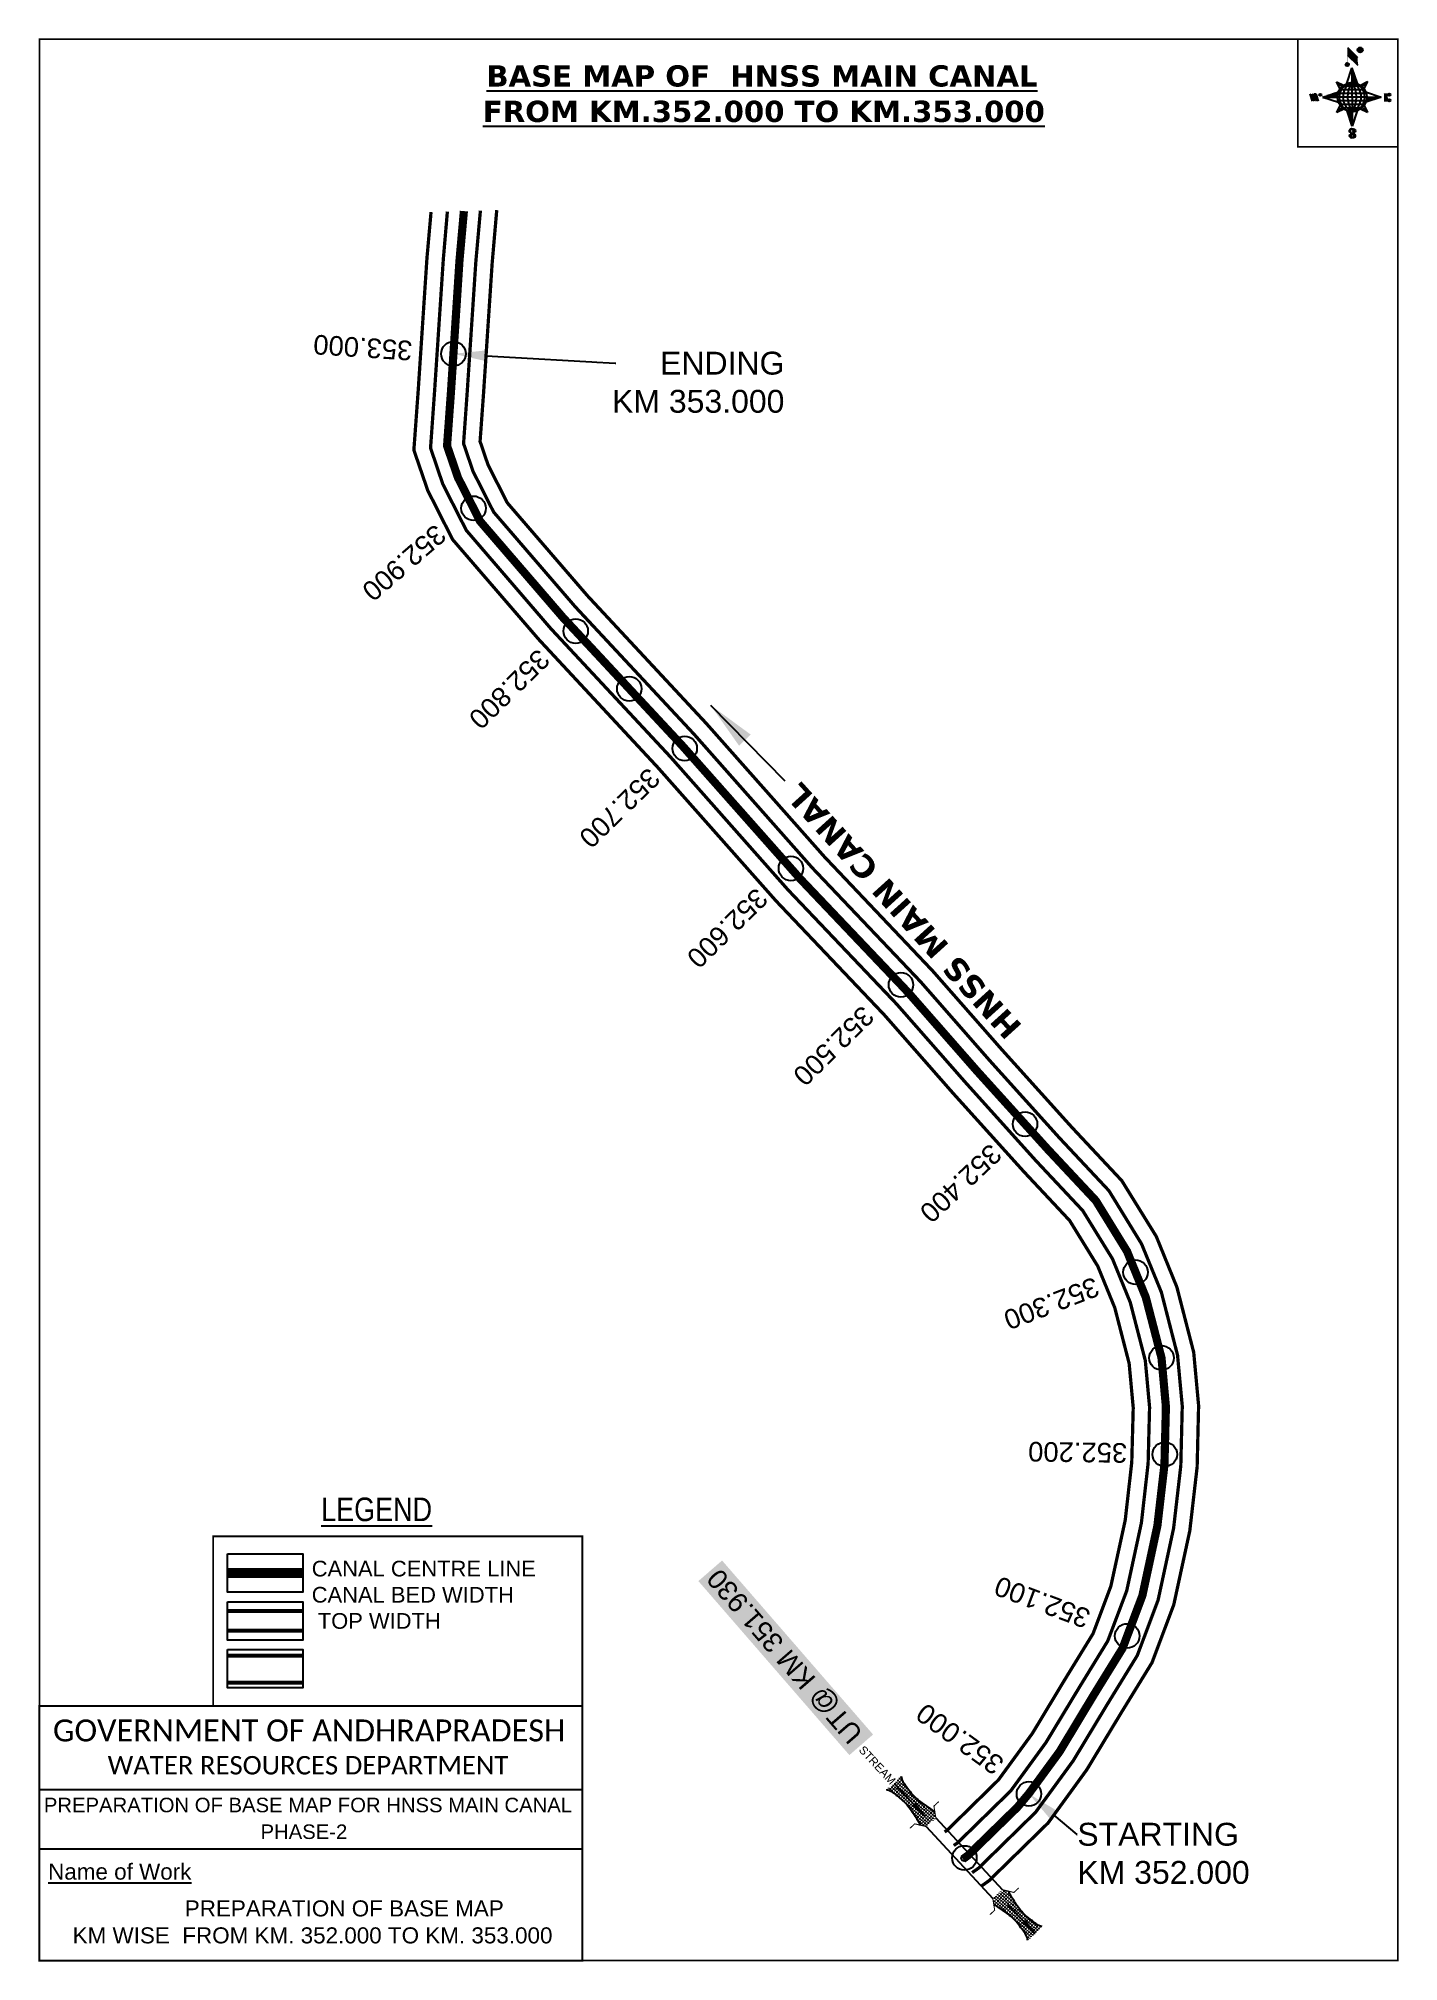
# Model space of a CAD drawing. Header units: inches. Extents: x 803854 to 804686, y 1572675 to 1573851.
import ezdxf
from ezdxf import colors
from ezdxf.entities.mleader import LeaderData, LeaderLine
from ezdxf.enums import TextEntityAlignment as Align
from ezdxf.math import Vec2, Vec3

# ---------------------------------------------------------------- set-up
doc = ezdxf.new("R2010")
doc.units = ezdxf.units.IN
doc.header["$LTSCALE"] = 15
doc.header["$MEASUREMENT"] = 0
doc.header["$PDMODE"] = 32
doc.header["$PDSIZE"] = 15
doc.linetypes.add('HIDDEN2', pattern=[0.1875, 0.125, -0.0625])
for name, color, linetype in [('AQUADUCT', 1, 'Continuous'), ('bord', 1, 'Continuous'), ('CANAL1', 7, 'Continuous'), ('CSMark', 72, 'Continuous'), ('DCBMS', 232, 'Continuous'), ('PAGE', 7, 'Continuous'), ('STRUCTURE', 5, 'Continuous'), ('TEXT', 6, 'Continuous')]:
    doc.layers.add(name, color=color, linetype=linetype)
doc.styles.add('ARIALN', font='ARIALN.TTF')
doc.styles.get("Standard").update_dxf_attribs({"font": 'arial.ttf'})
doc.dimstyles.get("Standard").update_dxf_attribs({"dimtxt": 20, "dimasz": 0.18, "dimexe": 0.18, "dimexo": 0.0625, "dimgap": 0.09, "dimtad": 0, "dimtih": 1, "dimtoh": 1, "dimdec": 4, "dimzin": 0, "dimdsep": 46, "dimtxsty": 'Standard', "dimcen": 0.09, "dimadec": 0, "dimazin": 0, "dimtfac": 1, "dimtdec": 4, "dimtofl": 0, "dimtmove": 0, "dimatfit": 3, "dimfxl": 1, "dimtolj": 1, "dimtzin": 0, "dimarcsym": 0})
pattern_1 = [(267.297113149, (-8720374.938, 50637915.138), (10.5367255337, -0.497431438), [])]
pattern_2 = [(357.297113149, (-8720374.938, 50637915.138), (0.497431438, 10.5367255337), [])]

# ---------------------------------------------------------------- blocks, each defined once
blk = doc.blocks.new('*X26')
at = {"color": 0, "linetype": 'Continuous'}
for p, q in [((6321.6, 240.5), (6322.3, 241.2)), ((6321.6, 240.3), (6322.3, 241)), ((6321.6, 240.1), (6322.3, 240.8)), ((6321.6, 239.9), (6322.4, 240.7)), ((6321.6, 239.8), (6322.4, 240.6)), ((6321.6, 239.6), (6322.5, 240.5)), ((6321.6, 239.4), (6322.5, 240.3)), ((6321.6, 239.2), (6322.6, 240.2)), ((6321.7, 239.1), (6322.6, 240.1)), ((6321.8, 240.8), (6322.4, 241.4)), ((6321.8, 239), (6322.7, 240)), ((6321.8, 239), (6322.8, 239.9)), ((6321.9, 238.9), (6322.9, 239.8)), ((6322, 238.8), (6323, 239.7)), ((6322.1, 241.3), (6322.4, 241.6)), ((6322.1, 238.7), (6323.1, 239.6)), ((6322.2, 238.6), (6323.1, 239.6)), ((6322.3, 238.5), (6323.2, 239.5)), ((6322.4, 238.5), (6323.3, 239.4)), ((6322.5, 238.4), (6323.4, 239.3)), ((6322.7, 238.4), (6323.6, 239.3)), ((6322.8, 238.3), (6323.7, 239.2)), ((6322.9, 238.3), (6323.8, 239.1)), ((6323.1, 238.2), (6323.9, 239.1)), ((6323.2, 238.2), (6324, 239)), ((6323.3, 238.2), (6324.2, 239)), ((6323.5, 238.1), (6324.3, 238.9)), ((6323.7, 238.1), (6324.4, 238.9)), ((6323.8, 238.1), (6324.6, 238.8)), ((6324.1, 238.2), (6324.7, 238.8)), ((6324.3, 238.3), (6324.9, 238.8)), ((6324.6, 238.3), (6325.1, 238.8)), ((6324.8, 238.4), (6325.2, 238.8)), ((6325.1, 238.5), (6325.4, 238.8)), ((6325.4, 238.6), (6325.6, 238.8))]:
    blk.add_line(p, q, dxfattribs=at)
blk = doc.blocks.new('*X25')
at = {"color": 0, "linetype": 'Continuous'}
for p, q in [((6324.4, 240.3), (6324.5, 240.4)), ((6324.6, 240.3), (6324.8, 240.5)), ((6324.7, 240.2), (6325, 240.5)), ((6324.8, 240.2), (6325.2, 240.6)), ((6325, 240.1), (6325.5, 240.6)), ((6325.1, 240.1), (6325.6, 240.6)), ((6325.2, 240), (6325.8, 240.6)), ((6325.3, 240), (6326, 240.6)), ((6325.4, 239.9), (6326.1, 240.6)), ((6325.5, 239.8), (6326.2, 240.5)), ((6325.6, 239.8), (6326.3, 240.5)), ((6325.7, 239.7), (6326.5, 240.4)), ((6325.9, 239.6), (6326.6, 240.3)), ((6326, 239.5), (6326.7, 240.3)), ((6326, 239.4), (6326.8, 240.2)), ((6326.1, 239.3), (6327, 240.2)), ((6326.2, 239.3), (6327.1, 240.1)), ((6326.3, 239.2), (6327.1, 240)), ((6326.4, 239.1), (6327.2, 239.9)), ((6326.5, 239), (6327.3, 239.8)), ((6326.5, 238.9), (6327.4, 239.7)), ((6326.6, 238.8), (6327.5, 239.6)), ((6326.7, 238.7), (6327.5, 239.5)), ((6326.8, 238.6), (6327.6, 239.4)), ((6326.8, 238.5), (6327.7, 239.3)), ((6326.8, 236.5), (6327.4, 237)), ((6326.9, 238.3), (6327.8, 239.2)), ((6326.9, 238.2), (6327.9, 239.1)), ((6326.9, 236.8), (6327.6, 237.4)), ((6327, 238.1), (6327.8, 239)), ((6327, 237.9), (6327.8, 238.8)), ((6327, 237.8), (6327.8, 238.6)), ((6327, 237.6), (6327.8, 238.4)), ((6327, 237.4), (6327.8, 238.2)), ((6327, 237.3), (6327.8, 238)), ((6327, 237.1), (6327.8, 237.9))]:
    blk.add_line(p, q, dxfattribs=at)
blk = doc.blocks.new('H')
at = {"layer": 'bord', "extrusion": (0.000427885, 0.004792, 0.999988)}
h = blk.add_hatch(dxfattribs=at)
h.set_pattern_fill('LINE', color=8, scale=84.387686, angle=-2.7029, style=0)
h.set_pattern_definition(pattern_2)
h.paths.add_polyline_path([(-492, 786, -0.090992), (-448, 775), (-486, 912)])
h = blk.add_hatch(dxfattribs=at)
h.set_pattern_fill('LINE', color=8, scale=84.387686, angle=-92.7029, style=0)
h.set_pattern_definition(pattern_1)
h.paths.add_polyline_path([(-625, 665, -0.090992), (-615, 710), (-751, 671)])
h = blk.add_hatch(dxfattribs=at)
h.set_pattern_fill('LINE', color=8, scale=84.387686, angle=-2.7029, style=0)
h.set_pattern_definition(pattern_2)
h.paths.add_polyline_path([(-504, 533, -0.090992), (-549, 543), (-510, 406)])
h = blk.add_hatch(dxfattribs=at)
h.set_pattern_fill('LINE', color=8, scale=84.387686, angle=-92.7029, style=0)
h.set_pattern_definition(pattern_1)
h.paths.add_polyline_path([(-246, 647), (-372, 653, -0.090992), (-382, 609)])
for p, q in [((-519, 1020, -1217), (-435, 927, -1216)), ((-516, 1087, -1217), (-432, 994, -1217)), ((-538, 774, -1216), (-487, 906, -1216)), ((-487, 906, -1216), (-493, 780, -1216)), ((-487, 906, -1216), (-448, 769, -1216)), ((-865, 701, -1215), (-847, 638, -1215)), ((-847, 700, -1215), (-829, 637, -1215)), ((-829, 699, -1215), (-811, 636, -1215)), ((-829, 699, -1215), (-811, 698, -1215)), ((-811, 698, -1215), (-794, 635, -1215)), ((-752, 665, -1215), (-615, 704, -1215)), ((-627, 794, -1216), (-567, 760, -1216)), ((-627, 794, -1216), (-584, 747, -1215)), ((-599, 731, -1215), (-627, 794, -1216)), ((-421, 753, -1216), (-359, 781, -1216)), ((-359, 781, -1216), (-405, 739, -1216)), ((-359, 781, -1216), (-392, 721, -1215)), ((-379, 693, -1215), (-246, 641, -1215)), ((-213, 669, -1215), (-217, 601, -1215)), ((-752, 665, -1215), (-625, 659, -1215)), ((-619, 614, -1215), (-752, 665, -1215)), ((-639, 526, -1214), (-606, 585, -1215)), ((-639, 526, -1214), (-593, 568, -1215)), ((-577, 553, -1215), (-639, 526, -1214)), ((-511, 400, -1214), (-549, 537, -1214)), ((-460, 533, -1215), (-511, 400, -1214)), ((-505, 527, -1214), (-511, 400, -1214)), ((-371, 513, -1214), (-431, 546, -1215)), ((-371, 513, -1214), (-414, 560, -1215)), ((-399, 576, -1215), (-371, 513, -1214)), ((-246, 641, -1215), (-383, 603, -1215)), ((-373, 647, -1215), (-246, 641, -1215)), ((-197, 600, -1215), (-194, 668, -1215))]:
    blk.add_line(p, q, dxfattribs=at)
at = {"layer": 'bord', "color": 8, "linetype": 'ByBlock', "extrusion": (0.000427885, 0.004792, 0.999988)}
for p, q in [((-375, 679, -1215), (-620, 691, -1215)), ((-386, 711, -1215), (-605, 722, -1215)), ((-411, 744, -1216), (-578, 752, -1216)), ((-493, 780, -1216), (-505, 527, -1214)), ((-373, 647, -1215), (-625, 659, -1215)), ((-378, 616, -1215), (-623, 628, -1215)), ((-392, 585, -1215), (-611, 595, -1215)), ((-420, 555, -1215), (-587, 562, -1215))]:
    blk.add_line(p, q, dxfattribs=at)
at = {"layer": 'bord', "extrusion": (0.000427885, 0.004792, 0.999988), "elevation": -1212}
for points, const_width in [([(-522, 960), (-516, 1093)], 1.61), ([(-434, 933), (-428, 1066)], 1.61), ([(-870, 707), (-846, 706)], 0.642), ([(-829, 643), (-821, 678)], 0.642), ([(-793, 641), (-782, 694)], 0.642), ([(-223, 676), (-174, 673)], 0.706), ([(-829, 643), (-855, 644)], 0.642), ([(-811, 642), (-784, 641)], 0.642), ([(-177, 605), (-226, 607)], 0.706), ([(-195, 645), (-185, 644)], 0.706)]:
    blk.add_lwpolyline(points, dxfattribs=dict(at, const_width=const_width))
for points, const_width in [([(-414, 1073, 1), (-398, 1058, 1)], 22.3), ([(-530, 950, 1), (-520, 939, 1)], 14.8), ([(-776, 697, 1), (-769, 690, 1)], 8.9), ([(-180, 618, 1), (-173, 611, 1)], 9.79), ([(-178, 667, 1), (-171, 660, 1)], 9.79), ([(-490, 362, 1), (-498, 369, 1)], 11.1), ([(-525, 322, 1), (-533, 329, 1)], 11.1)]:
    blk.add_lwpolyline(points, format="xyb", close=True, dxfattribs=dict(at, const_width=const_width))
for points in [[(-537, 317), (-531, 310), (-520, 307), (-505, 307), (-494, 310), (-486, 318), (-487, 326), (-491, 333), (-494, 336), (-503, 341), (-522, 347), (-530, 352), (-534, 355), (-537, 363), (-537, 373), (-530, 381), (-520, 384), (-504, 384), (-493, 380), (-487, 373)], [(-522, 348), (-526, 354), (-528, 361), (-528, 371), (-526, 375), (-521, 381), (-515, 384)], [(-505, 307), (-499, 312), (-497, 319), (-497, 327), (-501, 335), (-509, 343)]]:
    blk.add_lwpolyline(points, dxfattribs=at)
at = {"layer": 'bord', "extrusion": (0.000427885, 0.004792, 0.999988)}
for centre, radius in [((-406, 1065, -1212), 22.3), ((-525, 944, -1212), 14.8), ((-773, 694, -1212), 8.9), ((-498, 659, -1212), 127), ((-177, 615, -1212), 9.79), ((-174, 663, -1212), 9.79), ((-494, 365, -1212), 11.1), ((-529, 325, -1212), 11.1)]:
    blk.add_circle(centre, radius, dxfattribs=at)
at = {"layer": 'bord', "color": 8, "linetype": 'ByBlock', "extrusion": (0.000427885, 0.004792, 0.999988)}
for centre, radius, start, end in [((-482, 658, -1212), 128, 94.9254, 259.6691), ((-437, 656, -1212), 141, 113.2864, 241.308), ((-316, 651, -1212), 222, 142.5892, 212.0053), ((-560, 662, -1212), 141, 293.2864, 61.308), ((-681, 668, -1212), 222, 322.5892, 32.0053), ((-515, 660, -1212), 128, 274.9254, 79.6691)]:
    blk.add_arc(centre, radius, start, end, dxfattribs=at)
at = {"layer": 'bord', "extrusion": (0.000427885, 0.004792, 0.999988)}
for points in [[(-516, 1093, -1212), (-431, 1000, -1212), (-519, 1026, -1212), (-434, 933, -1212)], [(-864, 707, -1212), (-846, 706, -1212), (-846, 644, -1212), (-829, 643, -1212)], [(-829, 705, -1212), (-811, 704, -1212), (-811, 642, -1212), (-793, 641, -1212)], [(-193, 674, -1212), (-197, 606, -1212), (-213, 675, -1212), (-216, 607, -1212)]]:
    blk.add_solid(points, dxfattribs=at)
at = {"layer": 'bord', "extrusion": (0.000427885, 0.004792, 0.999988), "xscale": 7.977342409717546, "yscale": 7.977342408231451, "zscale": 7.977342408476333, "rotation": 138.0840426661453}
for name, p in [('*X25', (38301, -31929, -1212)), ('*X26', (38314, -31951, -1212))]:
    blk.add_blockref(name, p, dxfattribs=at)
blk = doc.blocks.new('UT')
at = {"layer": 'STRUCTURE'}
h = blk.add_hatch(dxfattribs=at)
h.set_pattern_fill('DASH', color=150, scale=8, angle=-39.6278, style=0)
h.set_pattern_definition([(320.372247933, (-4370.464, -6260.8811), (1.40800153113, 0.132407282), [1, -1])])
h.paths.add_polyline_path([(765163, 1700681.9), (765165.6, 1700680.6), (765167.2, 1700680.3), (765169.1, 1700680), (765172.4, 1700679.6), (765176.4, 1700679.3), (765179.5, 1700679.5), (765183.1, 1700679.9), (765187.7, 1700680.9), (765188.9, 1700681.2), (765193.1, 1700682.2), (765196.1, 1700680.2), (765196.1, 1700672.2), (765193.1, 1700670.2), (765190.5, 1700670.8), (765188.1, 1700671.3), (765185.5, 1700671.8), (765183.6, 1700672.1), (765181, 1700672.5), (765180.3, 1700672.5), (765178.5, 1700672.6), (765176.7, 1700672.6), (765174.6, 1700672.5), (765172.5, 1700672.3), (765170.4, 1700672), (765168.5, 1700671.7), (765166.1, 1700671.2), (765165, 1700670.8), (765163, 1700669.7)])
h.paths.add_polyline_path([(765259.1, 1700682.2), (765256.1, 1700680.2), (765256.1, 1700672.2), (765259.1, 1700670.2), (765261.9, 1700671), (765264.4, 1700671.6), (765266.4, 1700672), (765269.1, 1700672.5), (765272.7, 1700673), (765276.1, 1700673.1), (765278.6, 1700672.9), (765281.2, 1700672.7), (765283.9, 1700672.3), (765286.4, 1700671.9), (765288, 1700671.3), (765289.2, 1700670.6), (765289.1, 1700682.7), (765287.6, 1700681.8), (765285.7, 1700681.2), (765283, 1700680.7), (765281.2, 1700680.4), (765276.7, 1700679.9), (765272.7, 1700679.9), (765268.7, 1700680.3), (765264.8, 1700681), (765261.2, 1700681.7)])
at = {"layer": 'STRUCTURE', "color": 150, "const_width": 0.628}
for points in [[(765190.1, 1700688.2), (765190.1, 1700684.2), (765196.1, 1700680.2), (765256.1, 1700680.2), (765262.1, 1700684.2), (765262.1, 1700688.2)], [(765190.1, 1700664.2), (765190.1, 1700668.2), (765196.1, 1700672.2), (765256.1, 1700672.2), (765262.1, 1700668.2), (765262.1, 1700664.2)]]:
    blk.add_lwpolyline(points, dxfattribs=at)
at = {"layer": 'STRUCTURE', "color": 150}
for points in [[(765196.1, 1700680.2), (765256.1, 1700680.2)], [(765196.1, 1700672.2), (765256.1, 1700672.2)], [(765196.1, 1700672.2), (765256.1, 1700672.2)]]:
    blk.add_lwpolyline(points, dxfattribs=at)
at = {"layer": 'STRUCTURE', "color": 0}
blk.add_circle((765226.1, 1700676.2), 1.89, dxfattribs=at)
at = {"layer": 'STRUCTURE', "color": 150}
for points in [[(765163, 1700681.9), (765164.4, 1700681.1), (765167.9, 1700680.2), (765171.2, 1700679.8), (765176.1, 1700679.4), (765184.7, 1700680.3), (765193.1, 1700682.2)], [(765289.1, 1700682.7), (765287.8, 1700681.9), (765284.3, 1700680.9), (765280.9, 1700680.4), (765276.1, 1700679.8), (765267.4, 1700680.5), (765259.1, 1700682.2)], [(765163, 1700669.7), (765164.3, 1700670.6), (765167.8, 1700671.6), (765171.2, 1700672.1), (765176, 1700672.6), (765184.7, 1700672), (765193.1, 1700670.2)], [(765289.2, 1700670.6), (765287.8, 1700671.4), (765284.2, 1700672.3), (765280.9, 1700672.7), (765276.1, 1700673.1), (765267.4, 1700672.2), (765259.1, 1700670.2)]]:
    blk.add_spline(points, degree=3, dxfattribs=at)
at = {"layer": 'STRUCTURE', "color": 0}
blk.add_text('STREAM', height=5, dxfattribs=at).set_placement((765148.2, 1700675.8), align=Align.MIDDLE_CENTER)
for points in [[(765190.9, 1700676), (765164.2, 1700675.8)], [(765289.3, 1700676.7), (765265.4, 1700676.4)]]:
    blk.add_leader(points, dimstyle='Standard', override={"dimasz": 10, "dimgap": 0.09, "dimtad": 0}, dxfattribs=at)

msp = doc.modelspace()

# ---------------------------------------------------------------- linework, layer by layer
at = {"layer": 'CANAL1', "color": 200, "const_width": 2}
for points in [[(804408.1, 1572754.2), (804409.7, 1572755.3), (804441, 1572786), (804461.8, 1572814.5), (804482, 1572848), (804498.9, 1572875.5), (804509.8, 1572904.5), (804518.6, 1572944.9), (804522.6, 1572980.3), (804523.5, 1573013.7), (804521, 1573040.8), (804512.2, 1573074.9), (804501.8, 1573100.3), (804484.6, 1573128.2), (804456.4, 1573158.3), (804413, 1573206.4), (804371.3, 1573253.9), (804305, 1573323.7), (804232.6, 1573405.4), (804159.8, 1573483.7), (804107.1, 1573544.8), (804091.9, 1573574.8), (804083.4, 1573599.5), (804086.1, 1573636.7), (804091.4, 1573716.9), (804093.9, 1573745.1)], [(804430.5, 1572721), (804435.3, 1572724.4), (804471.4, 1572759.7), (804495.1, 1572792.3), (804516.2, 1572827.2), (804535, 1572857.8), (804548.3, 1572893.2), (804558.1, 1572938.4), (804562.6, 1572977.5), (804563.5, 1573015), (804560.5, 1573047.6), (804550.2, 1573087.5), (804537.6, 1573118.5), (804516.5, 1573152.6), (804485.8, 1573185.4), (804442.9, 1573233), (804400.8, 1573280.9), (804334.5, 1573350.8), (804262.3, 1573432.3), (804189.6, 1573510.4), (804140.6, 1573567.2), (804128.8, 1573590.4), (804123.9, 1573604.8), (804126, 1573633.9), (804131.3, 1573713.9), (804134.1, 1573746.3)]]:
    msp.add_lwpolyline(points, dxfattribs=at)
at = {"layer": 'CANAL1', "color": 5, "const_width": 2}
for points in [[(804413.7, 1572745.9), (804416.1, 1572747.6), (804448.6, 1572779.4), (804470.1, 1572808.9), (804490.6, 1572842.8), (804507.9, 1572871), (804519.5, 1572901.7), (804528.5, 1572943.3), (804532.6, 1572979.6), (804533.5, 1573014), (804530.9, 1573042.5), (804521.7, 1573078.1), (804510.8, 1573104.8), (804492.6, 1573134.3), (804463.7, 1573165.1), (804420.5, 1573213.1), (804378.7, 1573260.7), (804312.3, 1573330.5), (804240.1, 1573412.1), (804167.2, 1573490.3), (804115.5, 1573550.4), (804101.1, 1573578.7), (804093.6, 1573600.8), (804096.1, 1573636), (804101.4, 1573716.1), (804103.9, 1573745.4)], [(804424.9, 1572729.3), (804428.9, 1572732.1), (804463.8, 1572766.3), (804486.8, 1572797.8), (804507.7, 1572832.4), (804526, 1572862.2), (804538.7, 1572896), (804548.2, 1572940), (804552.6, 1572978.2), (804553.5, 1573014.7), (804550.6, 1573045.9), (804540.7, 1573084.4), (804528.6, 1573113.9), (804508.6, 1573146.5), (804478.4, 1573178.7), (804435.4, 1573226.4), (804393.5, 1573274.2), (804327.1, 1573344), (804254.9, 1573425.6), (804182.1, 1573503.7), (804132.2, 1573561.6), (804119.6, 1573586.5), (804113.8, 1573603.5), (804116, 1573634.6), (804121.3, 1573714.6), (804124.1, 1573746)]]:
    msp.add_lwpolyline(points, dxfattribs=at)
at = {"layer": 'CANAL1', "color": 1, "linetype": 'HIDDEN2', "ltscale": 8, "const_width": 5}
msp.add_lwpolyline([(804419.3, 1572737.6), (804422.5, 1572739.9), (804452.6, 1572769.3), (804459.6, 1572777.6), (804478.5, 1572803.4), (804499.1, 1572837.6), (804517, 1572866.6), (804529.1, 1572898.8), (804538.3, 1572941.6), (804542.6, 1572978.9), (804543.5, 1573014.3), (804540.8, 1573044.2), (804531.2, 1573081.2), (804519.7, 1573109.4), (804500.6, 1573140.4), (804471.1, 1573171.9), (804427.9, 1573219.7), (804386.1, 1573267.4), (804381.4, 1573272.4), (804319.7, 1573337.3), (804247.5, 1573418.8), (804174.7, 1573497), (804123.9, 1573556), (804110.4, 1573582.6), (804103.7, 1573602.1), (804106.1, 1573635.3), (804111.3, 1573715.4), (804114, 1573745.7)], dxfattribs=at)
at = {"layer": 'CANAL1', "color": 1, "linetype": 'HIDDEN2', "ltscale": 100, "const_width": 6, "elevation": -0.4}
msp.add_lwpolyline([(804015.5, 1572912.6), (803969.4, 1572912.6)], dxfattribs=at)
at = {"layer": 'CANAL1', "color": 5, "const_width": 2.4, "elevation": -0.4}
for points in [[(804015.5, 1572889.3), (803969.4, 1572889.3)], [(804015.5, 1572877.3), (803969.4, 1572877.3)]]:
    msp.add_lwpolyline(points, dxfattribs=at)
at = {"layer": 'CANAL1', "color": 200, "const_width": 2.4, "elevation": -0.4}
for points in [[(804015.5, 1572862.1), (803969.4, 1572862.1)], [(804015.5, 1572845.6), (803969.4, 1572845.6)]]:
    msp.add_lwpolyline(points, dxfattribs=at)
at = {"layer": 'CSMark', "color": 3}
for p in [(804107.6, 1573658.4), (804119.9, 1573563.9), (804182.4, 1573488.8), (804215.2, 1573453.5), (804249.1, 1573417), (804314.1, 1573343.6), (804381.4, 1573272.4), (804457.3, 1573187.2), (804524.9, 1573096.6), (804540.8, 1573044.2), (804542.8, 1572985.2), (804519.8, 1572874.1), (804459.7, 1572777.5), (804420.2, 1572738.3)]:
    msp.add_point(p, dxfattribs=at)
at = {"layer": 'PAGE', "const_width": 1}
msp.add_lwpolyline([(804685.3, 1572675.5), (804685.3, 1573850.8), (803854.3, 1573850.8), (803854.3, 1572675.5), (804685.3, 1572675.5)], dxfattribs=at)
at = {"layer": 'PAGE'}
for points, const_width in [([(804685.3, 1573850.8), (804624.2, 1573850.8), (804624.2, 1573785.1), (804685.3, 1573785.1)], 1), ([(803960.6, 1572935), (804186.5, 1572935), (804186.5, 1572831.2), (803960.6, 1572831.2)], 1.2), ([(803854.3, 1572831.2), (804186.5, 1572831.2), (804186.5, 1572675.5), (803854.3, 1572675.5)], 1.2)]:
    msp.add_lwpolyline(points, close=True, dxfattribs=dict(at, const_width=const_width))
at = {"layer": 'PAGE', "elevation": -0.4}
for points in [[(803969.4, 1572924.3), (804015.5, 1572924.3), (804015.5, 1572900.8), (803969.4, 1572900.8)], [(803969.4, 1572895), (804015.5, 1572895), (804015.5, 1572871.5), (803969.4, 1572871.5)], [(803969.4, 1572865.8), (804015.5, 1572865.8), (804015.5, 1572842.3), (803969.4, 1572842.3)]]:
    msp.add_lwpolyline(points, close=True, dxfattribs=at)
at = {"layer": 'PAGE'}
for points in [[(803854.3, 1572780.2), (804186.5, 1572780.2)], [(803854.3, 1572743.8), (804186.5, 1572743.8)]]:
    msp.add_lwpolyline(points, dxfattribs=at)

# ---------------------------------------------------------------- block references
at = {"layer": 'AQUADUCT', "color": 1, "xscale": 0.0703495379661093, "yscale": 0.07034953800030053, "zscale": 0.07034953795990817, "rotation": 3.078330607406165}
msp.add_blockref('H', (804694.9, 1573771.4, 85.4), dxfattribs=at)
at = {"layer": 'STRUCTURE', "color": 0, "rotation": 312.7917310122826}
msp.add_blockref('UT', (-963428.7, 978952.9), dxfattribs=at)

# ---------------------------------------------------------------- texts
at = {"layer": 'CANAL1', "insert": (804446.4, 1573237.1), "char_height": 14, "width": 205.129, "attachment_point": 1, "rotation": 132.1815}
msp.add_mtext('\\pi0.96322;{\\fVerdana|b1|i0|c0|p34;HNSS MAIN CANAL}', dxfattribs=at)
at = {"layer": 'CSMark', "color": 1}
for s, rotation, p in [('353.000', 176.2328, (804082.4, 1573660.2)), ('352.900', 220.7474, (804100.4, 1573550.3)), ('352.800', 224.3104, (804163.5, 1573474.4)), ('352.700', 224.3104, (804231, 1573401.7)), ('352.600', 224.3104, (804296.9, 1573328.2)), ('352.500', 224.3104, (804361.9, 1573256.2)), ('352.400', 223.1644, (804440.1, 1573171.7)), ('352.300', 201.0818, (804501.8, 1573088.4)), ('352.200', 179.1775, (804519.8, 1572986)), ('352.100', 159.371, (804496.2, 1572884)), ('352.000', 143.9292, (804441.9, 1572793.2))]:
    msp.add_text(s, height=12, rotation=rotation, dxfattribs=at).set_placement(p, align=Align.MIDDLE_LEFT)
at = {"layer": 'PAGE', "extrusion": (0.000201441, 0.004807, 0.999988), "style": 'ARIALN'}
msp.add_text('%%ULEGEND', height=14.4, rotation=359.9999, dxfattribs=at).set_placement((804060.6, 1572932.6, 7722.9), align=Align.MIDDLE)
at = {"layer": 'PAGE', "extrusion": (0.000201441, 0.004807, 0.999988)}
for s, height, p in [('PREPARATION OF BASE MAP FOR HNSS MAIN CANAL', 8.878, (803857, 1572747.3, 7721.9)), ('%%UName of Work', 9.822, (803859.6, 1572706.1, 7720.6))]:
    msp.add_text(s, height=height, rotation=359.9999, dxfattribs=at).set_placement(p)
for s, height, p in [('PHASE-2', 8.88, (804016.1, 1572735.4, 7721.9)), ('PREPARATION OF BASE MAP', 9.822, (804040.8, 1572688.5, 7720.7)), ('KM WISE  FROM KM. 352.000 TO KM. 353.000', 9.822, (804021.4, 1572672, 7720.7))]:
    msp.add_text(s, height=height, rotation=359.9999, dxfattribs=at).set_placement(p, align=Align.MIDDLE_CENTER)
at = {"layer": 'PAGE', "extrusion": (0.000201441, 0.004807, 0.999988), "attachment_point": 1, "text_direction": (1, -1e-06, -0.000201)}
for s, insert, char_height, width in [('CANAL CENTRE LINE CANAL BED WIDTH {\\H2.3717x; }\\P TOP WIDTH{\\H1.9152x; }', (804020.9, 1572920.1, -0.4), 9.6, 168.926), ('\\pi3.5885;{\\fCalibri|b0|i0|c0|p34;\\H1.3333x;GOVERNMENT OF ANDHRAPRADESH\\P\\pi37.073;\\H0.83998x;WATER RESOURCES DEPARTMENT}', (803859, 1572823, -1.3), 10.059, 321.276)]:
    msp.add_mtext(s, dxfattribs=dict(at, insert=insert, char_height=char_height, width=width))
at = {"layer": 'STRUCTURE', "color": 5, "insert": (804350.2, 1572806.3), "char_height": 12, "width": 133.741, "attachment_point": 1, "rotation": 130.9527, "bg_fill": 1, "box_fill_scale": 1.3, "bg_fill_color": 7, "bg_fill_true_color": 16777215, "bg_fill_transparency": 4390977}
msp.add_mtext('\\pi0.71894;UT@ KM 351.930', dxfattribs=at)
at = {"layer": 'TEXT', "color": 1, "insert": (804106, 1573834.9), "char_height": 13, "width": 379.826, "attachment_point": 1}
msp.add_mtext('\\pi21.755;{\\fVerdana|b1|i0|c0|p34;\\LBASE MAP OF  HNSS MAIN CANAL \\P\\pi19.564;FROM KM.352.000 TO KM.353.000}', dxfattribs=at)

# ---------------------------------------------------------------- leaders
at = {"layer": 'CANAL1'}
msp.add_leader([(804264.9, 1573443.5), (804310.4, 1573397.1)], dimstyle='Standard', override={"dimasz": 30, "dimgap": 0.09, "dimtad": 0}, dxfattribs=at)
at = {"layer": 'DCBMS', "color": 5}
ml = msp.add_multileader_mtext('Standard', dxfattribs=at)
ml.set_content('STARTING\\PKM 352.000', color=5)
ml.set_leader_properties()
ml.build(insert=Vec2(0, 0))
ml.multileader.update_dxf_attribs({"dogleg_length": 0.36, "arrow_head_size": 20})
ctx = ml.context
ctx.base_point, ctx.char_height, ctx.arrow_head_size, ctx.landing_gap_size, ctx.plane_origin = Vec3(804489.2, 1572752.6), 14, 20, 0.09, Vec3(804660.1, 1572825.4)
notes = []
notes.append((ctx, [(1, (1, 1, 0), (804488.9, 1572752.6), (1, 0), 0.36, [(0, [(804459.7, 1572777.5)], 0, [])])]))
ctx.mtext.insert, ctx.mtext.flow_direction = Vec3(804489.3, 1572759.8), 5
for ctx, leaders in notes:
    for number, flags, end, landing, length, lines in leaders:
        leader = LeaderData()
        leader.index, (leader.has_last_leader_line, leader.has_dogleg_vector, leader.attachment_direction) = number, flags
        leader.last_leader_point, leader.dogleg_vector, leader.dogleg_length = Vec3(end), Vec3(landing), length
        for number, points, colour, breaks in lines:
            line = LeaderLine()
            line.index, line.vertices, line.color, line.breaks = number, Vec3.list(points), colors.encode_raw_color(colour), breaks
            leader.lines.append(line)
        ctx.leaders.append(leader)

# ---------------------------------------------------------------- next in the draw order: leaders
ml = msp.add_multileader_mtext('Standard', dxfattribs=at)
ml.set_content('ENDING \\PKM 353.000 ', color=5)
ml.set_leader_properties()
ml.build(insert=Vec2(0, 0))
ml.multileader.update_dxf_attribs({"dogleg_length": 0.36, "arrow_head_size": 20})
ctx = ml.context
ctx.base_point, ctx.char_height, ctx.arrow_head_size, ctx.landing_gap_size, ctx.plane_origin = Vec3(804206.9, 1573652.6), 14, 20, 0.09, Vec3(804350.6, 1573864.9)
ctx.text_align_type = 2
notes = []
notes.append((ctx, [(1, (1, 1, 0), (804206.5, 1573652.6), (1, 0), 0.36, [(0, [(804107.6, 1573658.4)], 0, [])])]))
ctx.mtext.insert, ctx.mtext.width, ctx.mtext.alignment, ctx.mtext.flow_direction = Vec3(804310.1, 1573659.7), 109.049, 3, 5
ctx.mtext.has_bg_fill, ctx.mtext.bg_color, ctx.mtext.bg_scale_factor, ctx.mtext.bg_transparency, ctx.mtext.use_window_bg_color = 1, -1027028792, 1.5, 0, 1
for ctx, leaders in notes:
    for number, flags, end, landing, length, lines in leaders:
        leader = LeaderData()
        leader.index, (leader.has_last_leader_line, leader.has_dogleg_vector, leader.attachment_direction) = number, flags
        leader.last_leader_point, leader.dogleg_vector, leader.dogleg_length = Vec3(end), Vec3(landing), length
        for number, points, colour, breaks in lines:
            line = LeaderLine()
            line.index, line.vertices, line.color, line.breaks = number, Vec3.list(points), colors.encode_raw_color(colour), breaks
            leader.lines.append(line)
        ctx.leaders.append(leader)

doc.saveas('drawing.dxf')
